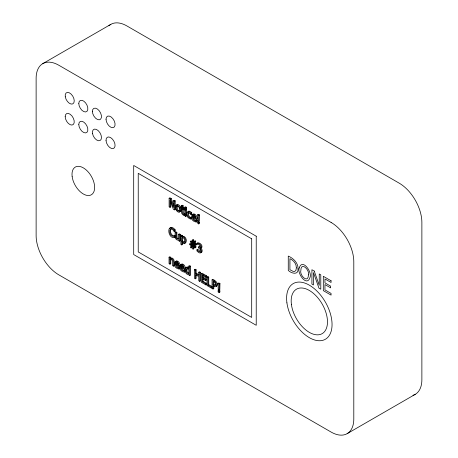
<?xml version="1.0" encoding="UTF-8"?>
<svg xmlns="http://www.w3.org/2000/svg" width="458" height="458" viewBox="0 0 458 458"><rect width="100%" height="100%" fill="white"/><g stroke="black" fill="none" stroke-linecap="round" stroke-linejoin="round"><path stroke-width="0.69" d="M198.646 221.495L198.783 215.369L199.562 214.916L198.446 214.275L197.667 214.728L197.816 221.014L198.646 221.495L199.425 221.042L199.562 214.916M219.033 290.12L219.176 284L219.954 283.548L218.838 282.907L218.06 283.353L218.208 289.645L219.033 290.12L219.817 289.674L219.954 283.548M175.305 263.304L175.763 262.291C177.229 261.913 178.328 263.705 178.248 265.005L175.305 263.304L176.084 262.852L176.221 262.216M180.675 266.401L181.133 265.394C182.599 265.01 183.698 266.802 183.618 268.102L180.675 266.401L181.454 265.955L181.912 264.942M192.412 216.325L192.87 215.312C194.335 214.934 195.434 216.726 195.354 218.025L192.412 216.325L193.19 215.873L193.648 214.859M191.467 244.04L190.494 243.479L189.715 243.925L189.715 244.704L190.997 245.442L190.476 247.566L191.118 247.933L191.644 245.814L192.99 246.593L192.463 248.711L193.104 249.083L193.631 246.965L195.137 247.835L195.921 247.383L195.921 246.61L195.137 247.057L193.803 246.29L194.261 244.389L195.721 245.23L196.499 244.784L196.499 244.005L195.217 243.261L194.438 243.713L195.721 244.458L196.499 244.005M193.803 246.29L194.581 245.837L194.89 244.572M195.217 243.261L195.738 241.137L195.097 240.771L194.318 241.217L193.791 243.341L192.452 242.568L193.23 242.116L193.751 239.992L193.11 239.62L192.331 240.072L191.805 242.196L190.299 241.326L190.299 242.099L191.633 242.872L191.175 244.767L189.715 243.925M191.805 245.144L192.268 243.227L193.637 244.017L193.167 245.929L191.805 245.144L192.583 244.692L193.047 242.78M192.452 242.568L192.973 240.444L193.751 239.992M194.438 243.713L194.959 241.589L195.738 241.137M192.291 245.894L191.902 247.486L191.118 247.933M194.278 247.039L193.889 248.631L193.104 249.083M198.423 247.034L200.031 247.389L200.157 246.043L198.972 244.721L197.117 244.4L197.117 243.187C199.316 243.324 201.697 245.374 201.171 247.726L200.427 248.31C199.402 248.333 202.562 250.91 201.245 252.306C200.094 254.138 197.845 251.917 196.911 250.927C196.522 247.835 198.48 252.73 199.997 251.768C201.108 250.434 199.843 248.494 198.423 247.99L198.423 247.034L199.207 246.587L200.14 247.034M177.435 205.986C176.714 207.606 177.561 211.344 179.851 210.737M176.416 205.476L176.931 204.703A3.137 1.809 60 0 1 178.202 204.6C180.996 205.258 182.948 211.882 179.267 211.888M192.417 214.773C194.375 211.899 197.799 216.565 197.043 218.93L196.264 219.376L192.412 217.149L192.686 218.695L193.837 220.246L195.389 220.888L196.94 220.395L196.94 221.575L196.161 222.027C186.727 220.424 194.078 207.085 196.264 219.376M175.311 261.753C177.275 258.879 180.692 263.545 179.937 265.909L179.158 266.356L175.305 264.134L175.58 265.674L176.736 267.226L178.282 267.867L179.834 267.375L179.834 268.554L179.055 269.006C169.62 267.403 176.971 254.064 179.158 266.356M169.718 228.531C170.863 225.834 174.029 228.233 175.111 229.796L175.111 231.17L174.246 231.576L172.798 229.727L171.567 228.954L170.387 229.109L169.769 230.551L169.912 232.933L170.748 234.862L172.821 236.42L175.111 235.853L174.252 236.259M186.057 267.913L186.583 267.14L187.757 266.98A3.572 2.061 60 0 1 188.948 267.712M187.728 211.985C188.581 210.022 190.963 211.785 191.77 212.901L191.77 214.115C190.568 215.145 187.814 210.377 187.723 214.344C187.425 216.394 189.726 219.147 191.713 217.373C189.137 218.094 187.677 214.201 188.942 212.352M171.172 228.656C169.311 231.227 171.424 236.849 175.036 235.807M180.904 264.392C183.091 262.663 185.593 266.281 185.307 268.422M187.465 268.09L186.835 269.802L187.15 271.72A1.448 0.836 60 0 0 187.832 272.676L188.896 273.134M42.771 63.651L110.847 24.348M170.828 201.52L170.828 206.89L170.044 207.342L169.122 206.81L169.122 198.245L169.907 197.799L171.303 198.606L173.828 205.797M169.122 198.245L170.525 199.053L171.303 198.606M170.525 199.053L173.508 207.554L173.508 200.776L174.286 200.323L175.208 200.856L175.208 209.421L174.429 209.867L173.324 209.232L170.044 199.957L170.044 207.342M173.508 200.776L174.429 201.308L175.208 200.856M180.824 207.136L181.454 207.503L181.454 205.659L182.232 205.207L183.171 205.751L183.171 207.594L184.895 208.59L184.895 209.483L184.116 209.936L182.393 208.94C181.895 210.411 182.072 215.707 184.895 213.983L184.895 214.957L184.116 215.403C180.933 214.785 181.225 210.789 181.454 208.401L180.824 208.035L180.824 207.136L181.603 206.69M181.454 205.659L182.393 206.197L183.171 205.751M182.393 206.197L182.393 208.046L183.171 207.594M184.763 207.216L185.542 206.764L186.606 207.382L186.606 208.505L185.828 208.951L184.763 208.338L184.763 207.216L185.828 207.829L186.606 207.382M182.393 208.046L184.116 209.037L184.895 208.59M184.826 209.449L185.605 209.003L186.543 209.541L186.543 215.964L185.759 216.411L184.826 215.873L184.826 209.449L185.759 209.993L186.543 209.541M190.992 214.567L190.992 213.354L191.77 212.901M190.934 214.539L191.77 214.115M190.934 217.825L191.77 217.407M190.992 213.354C188.851 209.609 185.106 212.764 187.167 216.079A3.046 1.758 60 0 0 188.295 217.813L190.265 218.987L191.77 218.621L191.043 218.54M174.246 231.576L174.326 230.248L175.111 229.796M174.326 230.248C166.867 221.62 167.05 238.383 174.326 237.662L175.111 237.21L175.133 232.28L175.918 231.834L176.851 232.372L177.028 237.57A1.019 0.59 60 0 0 177.584 238.337L178.637 238.755M196.104 220.813L196.94 220.395M175.133 232.28L176.072 232.824L176.851 232.372M197.719 222.101L198.497 221.655L199.511 222.239L199.511 223.452L198.732 223.905L197.719 223.315L197.719 222.101L198.732 222.691L199.511 222.239M176.072 232.824L176.25 238.023A1.019 0.59 60 0 0 176.799 238.79L178.568 239.065L178.568 234.267L179.353 233.815L180.286 234.359L180.286 240.782L179.507 241.229L178.568 240.69L178.568 239.975C176.548 240.771 174.99 238.234 175.133 236.454M178.568 234.267L179.507 234.805L180.286 234.359M180.864 235.589L181.643 235.137L182.576 235.681L182.576 236.351L181.797 236.803L181.797 236.128L180.864 235.589L180.864 244.383L181.797 244.921L182.576 244.469L182.576 243.124M181.797 236.128L182.576 235.681M181.797 241.349L181.797 237.713C185.685 236.442 185.169 245.86 181.797 241.349L182.576 240.902L182.576 237.261M190.299 241.326L191.078 240.874L192.085 241.458M169.048 257.196L169.832 256.749L170.765 257.287L170.765 258.003L169.987 258.449L169.987 257.74L169.048 257.196L169.048 263.619L169.987 264.163L170.765 263.711L170.765 258.913L169.987 259.365L169.987 264.163M169.987 257.74L170.765 257.287M197.117 243.187L197.896 242.734C200.094 242.872 202.476 244.921 201.949 247.274L200.684 247.801M196.911 249.713L197.69 249.266L200.266 251.385M169.987 259.365L170.708 259.222A2.256 1.305 60 0 1 171.744 259.634L172.448 261.1L172.489 265.606L173.422 266.144L174.2 265.697C174.578 263.442 174.744 257.133 170.765 258.003M178.998 267.793L179.834 267.375M188.822 266.087L189.601 265.634L190.534 266.178L190.534 275.126L189.755 275.573L188.822 275.035L188.822 274.376L187.654 274.479L186.721 273.947A2.525 1.46 60 0 1 185.662 272.533C184.94 271.022 184.391 267.134 186.979 267.432A3.572 2.061 60 0 1 188.822 268.869L188.822 266.087L189.755 266.63L190.534 266.178M184.528 269.459C182.341 257.167 174.985 270.501 184.419 272.104L185.204 271.657L185.204 270.478L183.652 270.97L182.101 270.329L180.944 268.772L180.675 267.232L184.528 269.459L185.307 269.006M184.368 270.896L185.204 270.478M196.139 274.863L196.139 278.361L195.36 278.808L194.369 278.241L194.369 269.676L195.154 269.23L196.139 269.796L196.139 273.157L198.978 274.794M194.369 269.676L195.36 270.249L196.139 269.796M195.36 270.249L195.36 273.603L196.139 273.157M195.36 273.603L198.766 275.573L198.766 272.218L199.551 271.766L200.535 272.338L200.535 280.897L199.757 281.349L198.766 280.777L198.766 276.586L195.36 274.617L195.36 278.808M198.766 272.218L199.757 272.785L200.535 272.338M201.257 273.655L202.035 273.203L206.673 275.882L206.673 276.89L205.894 277.342L202.241 275.235L202.241 277.582L205.648 279.546L206.426 279.094L206.426 280.107L205.648 280.559L202.241 278.596L202.241 281.773L205.894 283.88L206.673 283.428L206.673 284.441L205.894 284.893L201.257 282.214L201.257 273.655L205.894 276.329L206.673 275.882M202.241 277.582L203.026 277.13L206.426 279.094M206.982 276.958L207.76 276.506L208.745 277.079L208.745 284.624L212.06 286.536L211.275 286.989L207.966 285.076L207.966 277.525L206.982 276.958L206.982 285.517L211.275 288.002L212.06 287.55M207.966 277.525L208.745 277.079M202.241 281.773L203.026 281.321L206.673 283.428M213.817 286.015L213.817 288.569L213.039 289.015L212.054 288.448L212.054 279.89L212.833 279.437C215.329 280.084 219.491 284.258 216.451 286.393M207.966 285.076L208.745 284.624M213.039 284.853C216.554 287.905 216.239 281.578 213.039 281.435L213.039 284.853L213.817 284.407L216.073 285.191M218.111 290.733L218.89 290.28L219.903 290.87L219.903 292.078L219.124 292.53L218.111 291.946L218.111 290.733L219.124 291.317L219.903 290.87M347.153 433.652L415.229 394.349M169.987 258.449C173.966 257.579 173.8 263.894 173.422 266.144M182.576 236.351C185.982 235.441 187.889 242.122 184.889 243.324M181.797 236.803C186.687 235.315 186.795 247.996 181.797 242.23L181.797 244.921M196.883 220.367C195.039 220.779 193.362 218.998 193.219 217.247M179.776 267.346L177.515 266.779L176.204 264.741M185.147 270.443C183.303 270.861 181.626 269.081 181.483 267.329M184.717 242.145L183.807 241.967L182.576 240.902M200.759 252.576C203.152 252.41 202.184 248.746 200.684 247.881M175.111 237.21L174.12 237.13M196.94 221.575L196.093 221.449M179.427 268.508L179.834 268.554M184.792 271.605L185.204 271.657M184.356 214.779L184.895 214.957M197.667 214.728L198.783 215.369M193.19 215.873L195.543 217.235M184.895 213.983L183.297 212.867L183.171 209.1M192.331 240.072L192.973 240.444M194.318 241.217L194.959 241.589M175.111 231.17L174.693 230.597M193.23 242.116L194.576 242.895M192.583 244.692L193.494 245.219M194.581 245.837L195.921 246.61M212.054 279.89C216.119 279.884 219.502 289.782 213.039 285.826L213.039 289.015M218.06 283.353L219.176 284M176.084 262.852L178.437 264.214M181.454 265.955L183.807 267.312M200.741 248.734L200.93 249.043M219.124 291.317L219.124 292.53M213.817 281.67L213.817 284.407M211.275 286.989L211.275 288.002M205.894 276.329L205.894 277.342M205.894 283.88L205.894 284.893M205.648 279.546L205.648 280.559M203.026 274.783L203.026 277.13M203.026 278.779L203.026 281.321M199.757 272.785L199.757 281.349M198.732 222.691L198.732 223.905M196.161 220.848L196.161 222.027M195.721 244.458L195.721 245.23M195.137 247.057L195.137 247.835M190.992 217.859L190.992 219.067M189.755 266.63L189.755 275.573M185.828 207.829L185.828 208.951M185.759 209.993L185.759 216.411M184.419 270.924L184.419 272.104M184.116 209.037L184.116 209.936M184.116 214.43L184.116 215.403M179.507 234.805L179.507 241.229M179.055 267.827L179.055 269.006M174.429 201.308L174.429 209.867M174.326 236.305L174.326 237.662M412.996 395.317A32.089 18.526 60 0 0 421.875 379.659L421.875 222.451A32.089 18.526 60 0 0 399.181 183.148L126.889 25.94A32.089 18.526 60 0 0 108.889 25.797M308.394 274.863C308.337 284.126 299.355 275.304 300.854 270.512C300.895 261.209 309.906 270.054 308.394 274.863M180.435 210.13C179.702 216.124 172.855 207.955 176.147 205.155A3.137 1.809 60 0 1 177.423 205.052L179.754 207.234L180.435 210.13M299.234 267.878C296.813 273.243 306.906 287.435 310.014 277.456C312.413 272.121 302.349 257.957 299.234 267.878M296.337 267.884L295.902 270.432L294.614 271.479L293.103 271.359L289.92 269.722L289.92 258.667C293.532 260.293 296.498 263.751 296.337 267.884M176.53 206.787C175.048 211.006 181.379 213.794 179.072 207.491A1.78 1.03 60 0 0 178.294 206.472L177.607 206.077A1.792 1.036 60 0 0 176.828 206.192L176.53 206.787M298.055 268.903C298.593 275.481 291.168 273.386 288.271 270.403L288.271 256.079C293.441 258.295 298.227 262.903 298.055 268.903M186.16 269.27L186.372 272.166A1.448 0.836 60 0 0 187.053 273.128L188.822 273.472L188.822 269.768L186.95 268.497L186.16 269.27M331.111 222.451L58.819 65.242A32.089 18.526 60 0 0 36.125 78.341L36.125 235.549A32.089 18.526 60 0 0 58.819 274.852L331.111 432.06A32.089 18.526 60 0 0 353.799 418.961L353.799 261.753A32.089 18.526 60 0 0 331.111 222.451M256.228 236.214L133.696 165.47L133.696 254.556L256.228 325.295L256.228 236.214M314.257 271.084L311.915 269.733L311.915 284.057L313.461 284.945L313.461 272.596L318.94 288.111L320.789 289.181L320.789 274.857L319.249 273.964L319.249 285.305L314.257 271.084M331.065 280.788L323.308 276.306L323.308 290.63L331.065 295.112L331.065 293.418L324.957 289.891L324.957 284.573L330.647 287.859L330.647 286.164L324.957 282.878L324.957 278.951L331.065 282.477L331.065 280.788M251.694 238.83L138.236 173.33L138.236 251.934L251.694 317.434L251.694 238.83M65.265 96.77A6.418 3.704 60 0 0 72.736 103.909A6.418 3.704 60 0 0 71.122 94.09A6.418 3.704 60 0 0 65.265 96.77M78.787 103.497A6.418 3.704 60 0 0 85.594 111.964A6.418 3.704 60 0 0 85.594 102.89A6.418 3.704 60 0 0 78.787 103.497M92.401 111.357A6.418 3.704 60 0 0 99.209 119.824A6.418 3.704 60 0 0 99.209 110.75A6.418 3.704 60 0 0 92.401 111.357M106.016 119.217A6.418 3.704 60 0 0 112.823 127.685A6.418 3.704 60 0 0 112.823 118.611A6.418 3.704 60 0 0 106.016 119.217M65.173 116.595A6.418 3.704 60 0 0 71.98 125.063A6.418 3.704 60 0 0 71.98 115.989A6.418 3.704 60 0 0 65.173 116.595M78.787 124.456A6.418 3.704 60 0 0 85.594 132.923A6.418 3.704 60 0 0 85.594 123.849A6.418 3.704 60 0 0 78.787 124.456M92.516 133.547A6.418 3.704 60 0 0 100.027 140.56A6.418 3.704 60 0 0 98.275 130.702A6.418 3.704 60 0 0 92.516 133.547M106.027 140.612A6.418 3.704 60 0 0 113.132 148.598A6.418 3.704 60 0 0 112.496 139.186A6.418 3.704 60 0 0 106.027 140.612M72.129 176.422A16.013 9.246 60 0 0 90.386 195.222A16.013 9.246 60 0 0 87.455 171.137A16.013 9.246 60 0 0 72.129 176.422M291.425 304.57A25.671 14.822 60 0 0 320.898 334.243A25.671 14.822 60 0 0 315.654 295.416A25.671 14.822 60 0 0 291.425 304.57M286.914 302.847A32.146 18.56 60 0 0 323.817 339.996A32.146 18.56 60 0 0 317.251 291.385A32.146 18.56 60 0 0 286.914 302.847"/></g></svg>
